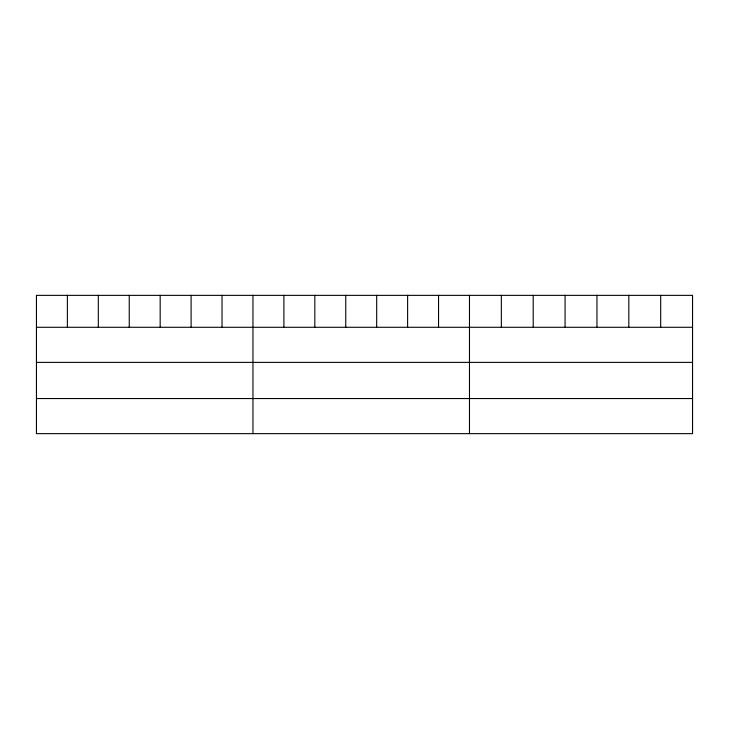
<?xml version="1.0" encoding="UTF-8"?>
<svg xmlns="http://www.w3.org/2000/svg" width="729" height="729" viewBox="0 0 729 729"><rect width="100%" height="100%" fill="white"/><g stroke="black" fill="none" stroke-linecap="round" stroke-linejoin="round"><path stroke-width="1.09" d="M692.55 327.285L692.55 433.646L36.45 433.646L36.45 295.354L692.55 295.354L692.55 327.285L36.45 327.285M36.45 362.386L692.55 362.386M36.45 398.544L692.55 398.544M660.684 295.354L660.684 327.285M628.817 295.354L628.817 327.285M596.951 295.354L596.951 327.285M565.075 295.354L565.075 327.285M533.209 295.354L533.209 327.285M501.342 295.354L501.342 327.285M469.476 295.354L469.476 433.646M438.548 295.354L438.548 327.285M407.611 295.354L407.611 327.285M376.683 295.354L376.683 327.285M345.756 295.354L345.756 327.285M314.828 295.354L314.828 327.285M283.891 295.354L283.891 327.285M252.963 295.354L252.963 433.646M222.035 295.354L222.035 327.285M191.098 295.354L191.098 327.285M160.17 295.354L160.17 327.285M129.243 295.354L129.243 327.285M98.315 295.354L98.315 327.285M67.378 295.354L67.378 327.285"/></g></svg>
